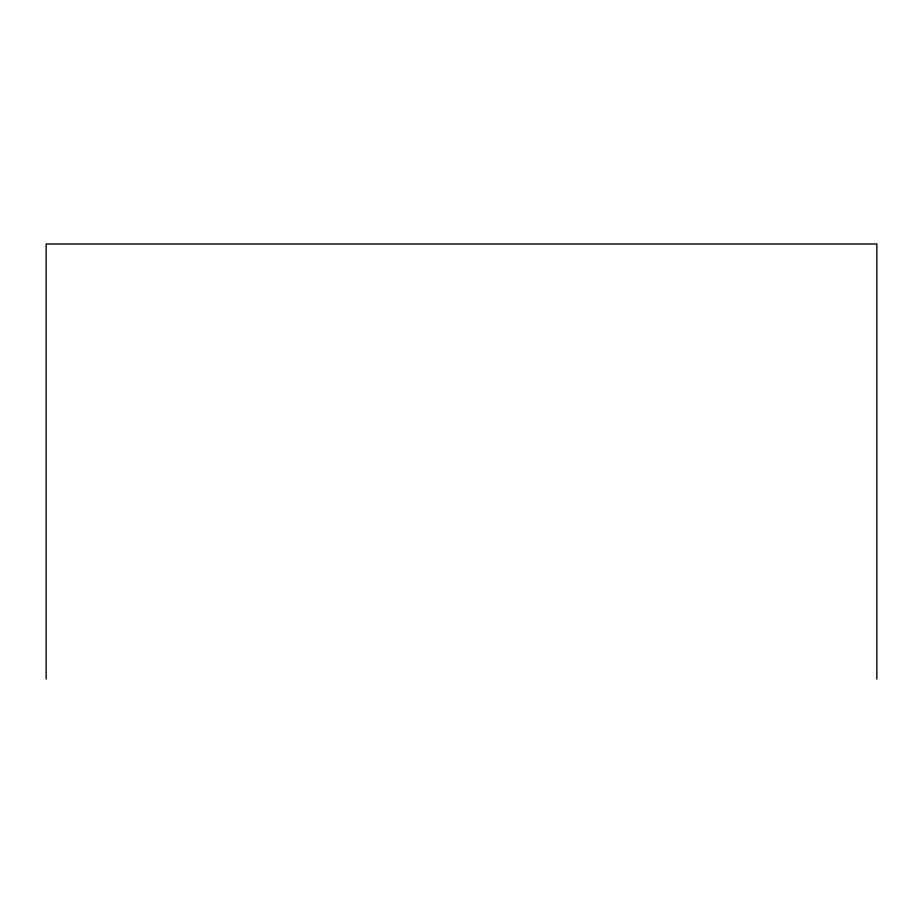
<?xml version="1.0" encoding="UTF-8"?>
<svg xmlns="http://www.w3.org/2000/svg" width="923" height="923" viewBox="0 0 923 923"><rect width="100%" height="100%" fill="white"/><g stroke="black" fill="none" stroke-linecap="round" stroke-linejoin="round"><path stroke-width="1.38" d="M876.85 679.005L876.85 243.995L46.15 243.995L46.15 679.005"/></g></svg>
